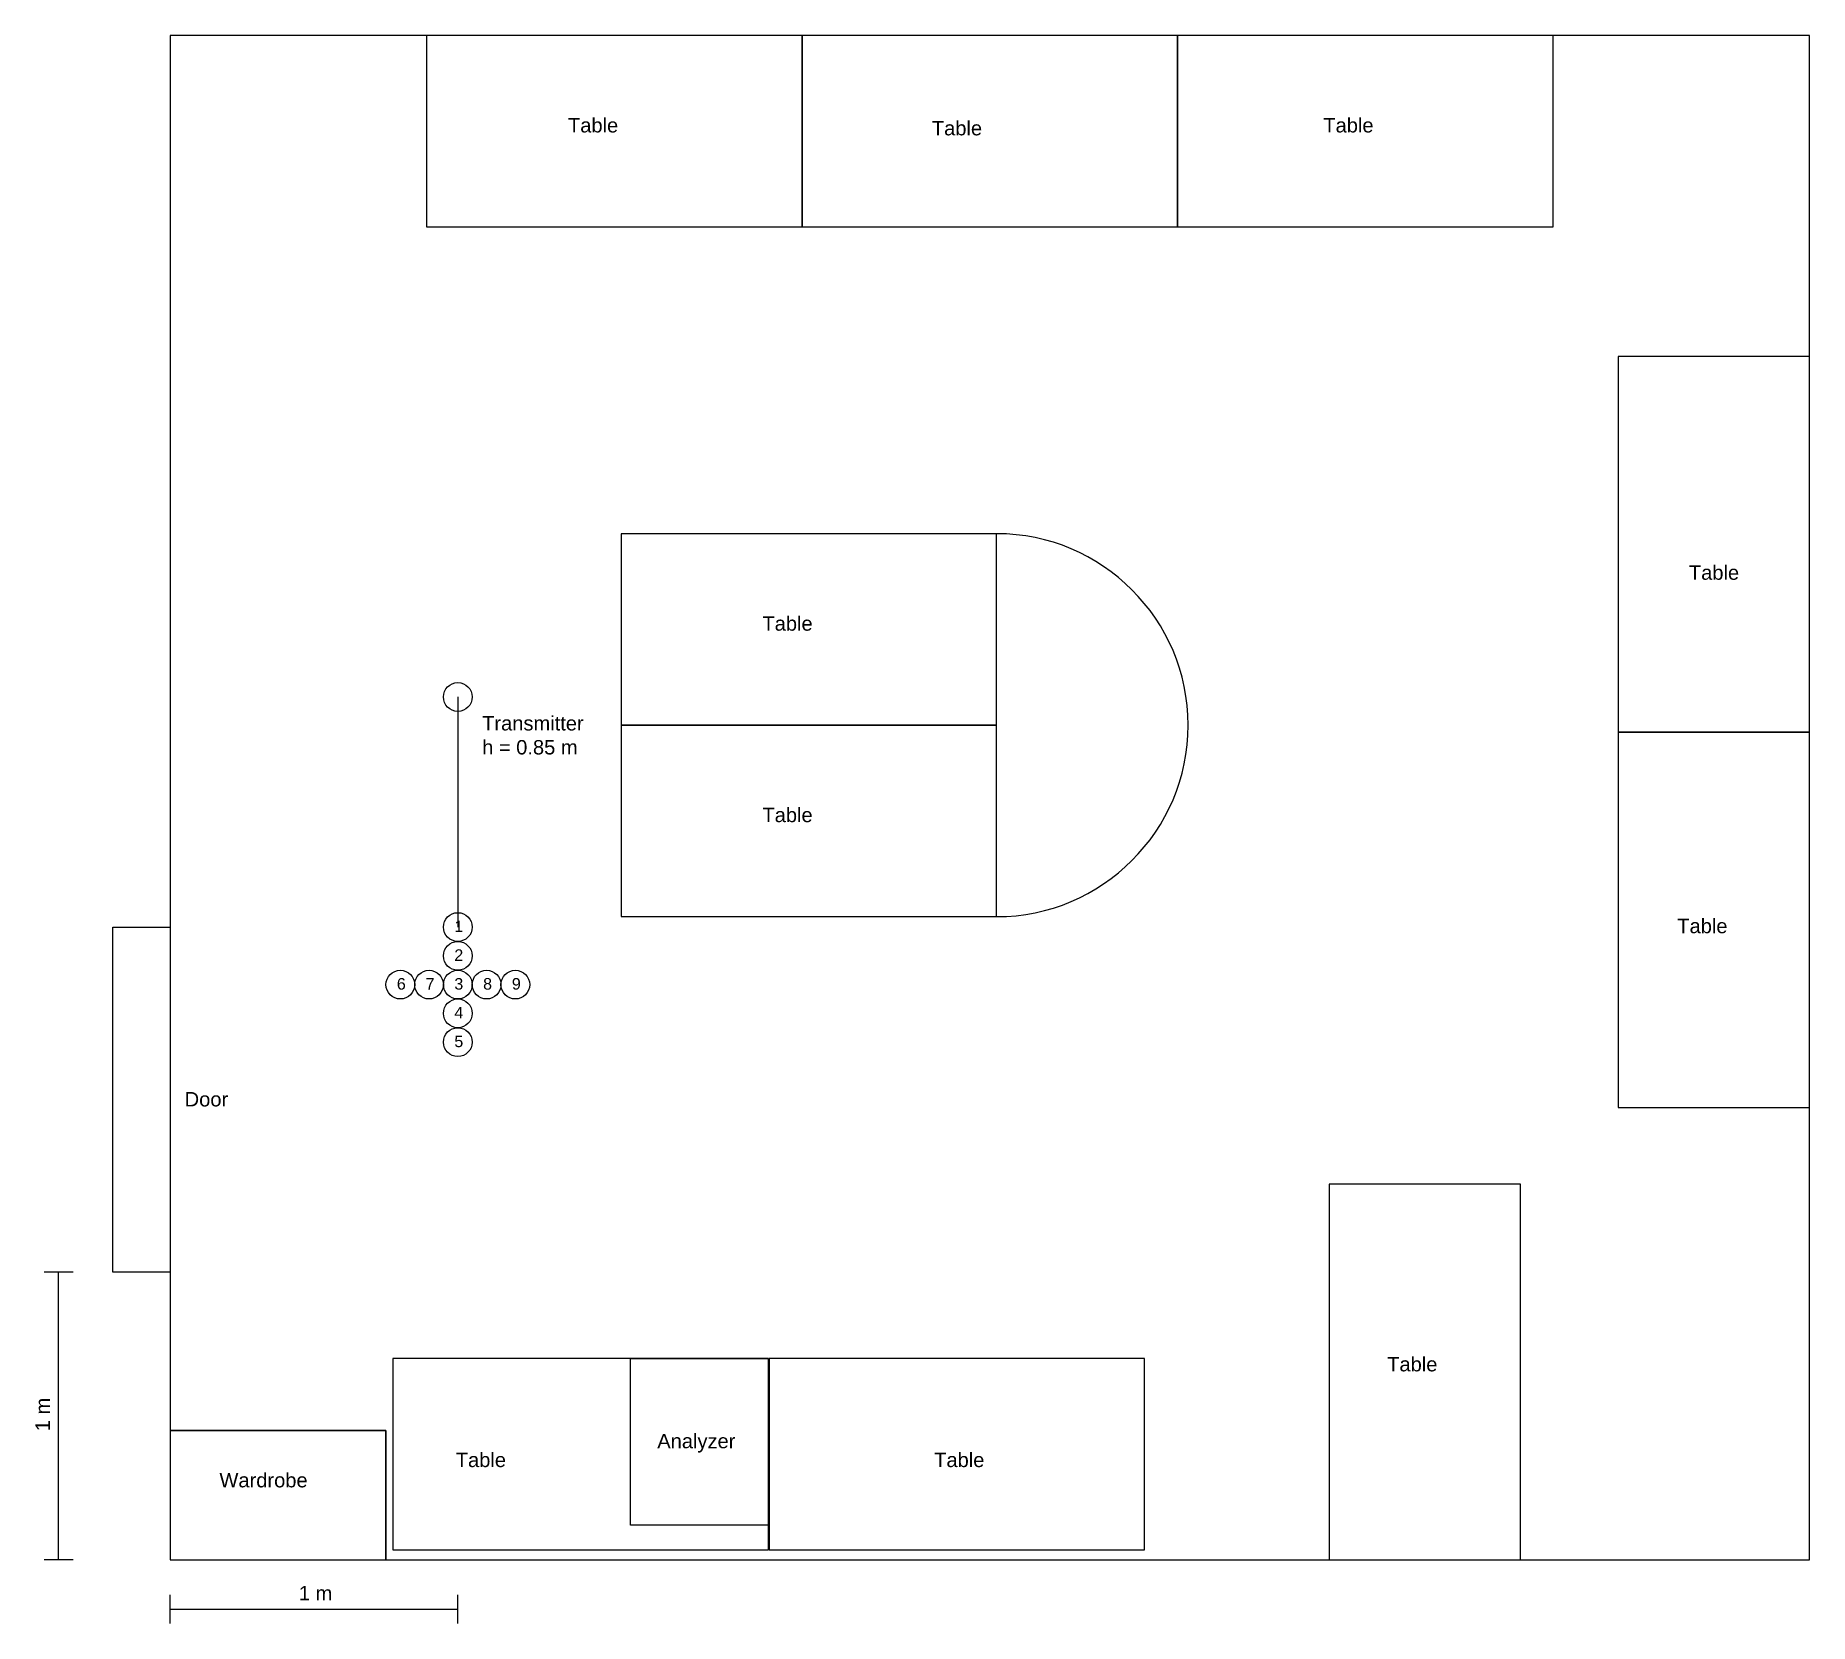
# Model space of a CAD drawing. Header units: millimetres. Extents: x -47 to 570, y -22 to 530.
import ezdxf

# ---------------------------------------------------------------- set-up
doc = ezdxf.new("R2010")
doc.units = ezdxf.units.MM
doc.styles.get("Standard").update_dxf_attribs({"font": 'arial.ttf'})

msp = doc.modelspace()

# ---------------------------------------------------------------- linework, layer by layer
for p, q in [((100, 300), (100, 220)), ((-33.8, 100), (-43.8, 100)), ((-38.8, 0), (-38.8, 100)), ((0, 45), (75, 45)), ((75, 45), (75, 0)), ((-33.8, 0), (-43.8, 0)), ((0, -22.15), (0, -12.15)), ((100, -22.15), (100, -12.15)), ((0, -17.15), (100, -17.15))]:
    msp.add_line(p, q)
for points in [[(0, 0), (570, 0), (570, 530), (0, 530)], [(89.16, 463.42), (219.72, 463.42), (219.72, 530), (89.16, 530)], [(219.72, 463.42), (350.28, 463.42), (350.28, 530), (219.72, 530)], [(350.28, 463.42), (480.84, 463.42), (480.84, 530), (350.28, 530)], [(503.42, 418.35), (503.42, 287.79), (570, 287.79), (570, 418.35)], [(156.76, 290.2), (287.33, 290.2), (287.33, 356.77), (156.76, 356.77)], [(156.76, 223.62), (287.33, 223.62), (287.33, 290.2), (156.76, 290.2)], [(503.42, 287.79), (503.42, 157.23), (570, 157.23), (570, 287.79)], [(-20, 220), (0, 220), (0, 100), (-20, 100)], [(402.93, 130.56), (402.93, 0), (469.5, 0), (469.5, 130.56)], [(77.44, 3.42), (208, 3.42), (208, 70), (77.44, 70)], [(160, 70), (208, 70), (208, 12), (160, 12)], [(208.25, 3.42), (338.81, 3.42), (338.81, 70), (208.25, 70)], [(0, 0), (75, 0), (75, 45), (0, 45)]]:
    msp.add_lwpolyline(points, close=True)
for centre in [(100, 300), (100, 220), (100, 210), (80, 200), (90, 200), (100, 200), (110, 200), (120, 200), (100, 190), (100, 180)]:
    msp.add_circle(centre, 5)
msp.add_arc((287.33, 290.2), 66.58, 270, 90)

# ---------------------------------------------------------------- texts
at = {"attachment_point": 1}
for s, width, heights, insert, char_height in [('Table', 27.4757, [5.9], (138.3, 501.28), 5), ('Table', 27.4757, [5.9], (264.83, 500.27), 5), ('Table', 27.4757, [5.9], (400.94, 501.28), 5), ('Table', 27.4757, [5.9], (528.06, 345.75), 5), ('Table', 27.4757, [5.9], (205.91, 328.05), 5), ('Transmitter\\Ph = 0.85 m', 32.5246, [21.63], (108.45, 293.36), 5), ('Table', 27.4757, [5.9], (205.91, 261.48), 5), ('1', 9.99, [0], (98.79, 222.26), 4), ('Table', 27.4757, [5.9], (524.02, 222.87), 5), ('2', 9.99, [0], (98.79, 212.26), 4), ('6', 9.99, [0], (78.79, 202.26), 4), ('7', 9.99, [0], (88.79, 202.26), 4), ('3', 9.99, [0], (98.79, 202.26), 4), ('8', 9.99, [0], (108.79, 202.26), 4), ('9', 9.99, [0], (118.79, 202.26), 4), ('4', 9.99, [0], (98.79, 192.26), 4), ('5', 9.99, [0], (98.79, 182.26), 4), ('Door', 27.4757, [5.9], (5.01, 162.64), 5), ('Table', 27.4757, [5.9], (423.15, 70.52), 5), ('Analyzer', 27.4757, [5.9], (169.35, 43.79), 5), ('Table', 27.4757, [5.9], (99.28, 37.24), 5), ('Table', 27.4757, [5.9], (265.63, 37.24), 5), ('Wardrobe', 27.4757, [5.9], (17.11, 30.19), 5), ('1 m', 27.4757, [5.9], (44.7, -9.1), 5)]:
    msp.add_mtext_dynamic_manual_height_columns(s, width=width, gutter_width=12.5, heights=heights, dxfattribs=dict(at, insert=insert, char_height=char_height))
at = {"insert": (-46.85, 44.7), "char_height": 5, "attachment_point": 1, "rotation": 90}
msp.add_mtext_dynamic_manual_height_columns('1 m', width=27.4757, gutter_width=12.5, heights=[5.9], dxfattribs=at)

doc.saveas('drawing.dxf')
